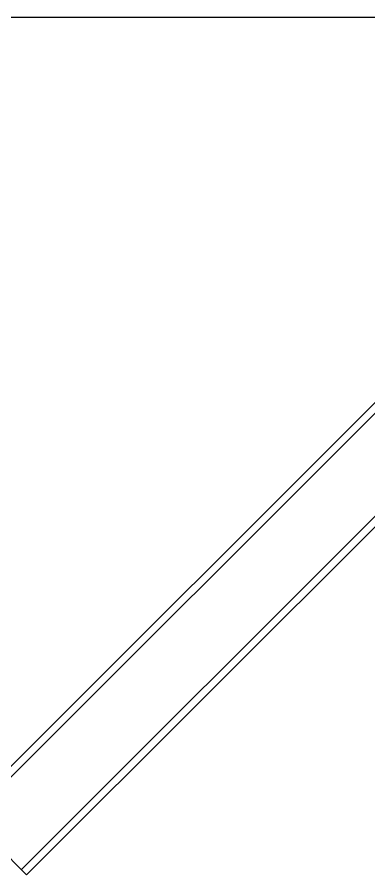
# Model space of a CAD drawing. Extents: x 27938 to 650306, y -92720 to 1524912.
# Drawn here: x 324418 to 325759, y 830282 to 833555 of the extents above; entities that cross this region are included whole.
import ezdxf

# ---------------------------------------------------------------- set-up
doc = ezdxf.new("R2010")
doc.units = 0
doc.header["$LTSCALE"] = 1000
doc.header["$MEASUREMENT"] = 0
doc.layers.add('bz', color=2, linetype='Continuous')

msp = doc.modelspace()

# ---------------------------------------------------------------- linework, layer by layer
for p, q in [((324216.8, 830519.2), (326794.1, 833096.4)), ((324237.1, 830498.9), (326814.3, 833076.2)), ((324433.7, 830302.3), (327010.9, 832879.6)), ((324453.9, 830282.1), (327031.2, 832859.4)), ((324453.9, 830282.1), (324216.8, 830519.2))]:
    msp.add_line(p, q)
at = {"layer": 'bz'}
msp.add_line((311814.2, 833554.7), (329886.2, 833554.7), dxfattribs=at)

doc.saveas('drawing.dxf')
